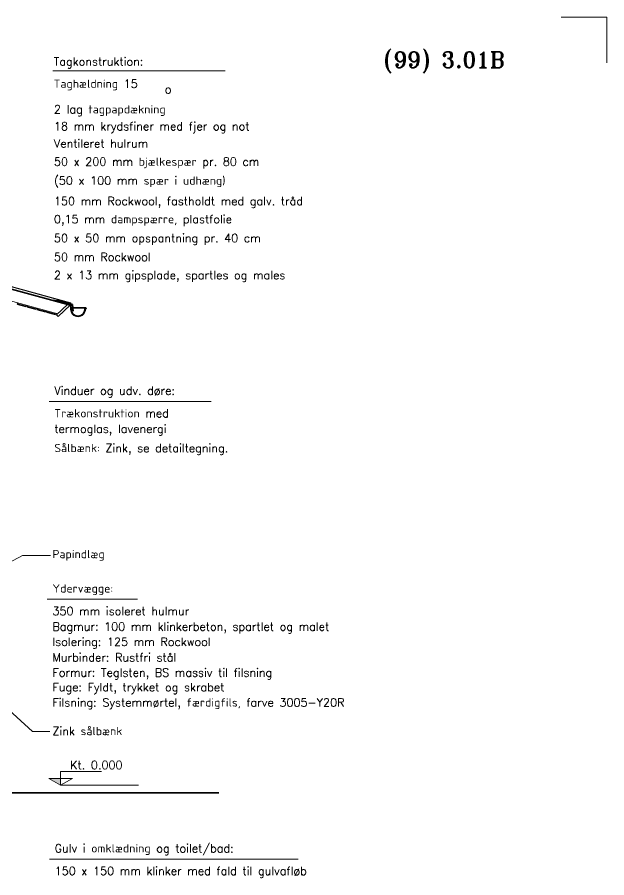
# Model space of a CAD drawing. Header units: millimetres. Extents: x -17350 to 3652, y -2474 to 12378.
# Drawn here: x -2814 to 3652, y 2941 to 12378 of the extents above; entities that cross this region are included whole.
import ezdxf

# ---------------------------------------------------------------- set-up
doc = ezdxf.new("R2010")
doc.units = ezdxf.units.MM
doc.layers.get('0').update_dxf_attribs({"lineweight": 9})
for name, color, linetype, lineweight in [('DIM', 7, 'Continuous', 9), ('HOVED', 40, 'Continuous', 9), ('KONTUR', 221, 'Continuous', 18), ('KOTE', 4, 'Continuous', 9), ('LOFT', 4, 'Continuous', 18), ('OVENLYS', 9, 'Continuous', 9), ('SNIT', 2, 'Continuous', 35), ('TAG', 1, 'Continuous', 35), ('TEKST', 4, 'Continuous', 9)]:
    doc.layers.add(name, color=color, linetype=linetype, lineweight=lineweight)
doc.styles.add('ISO', font='romant.shx')
doc.styles.add('ROMANT', font='romant.shx')

# ---------------------------------------------------------------- blocks, each defined once
blk = doc.blocks.new('_SNITT1')
for p, q in [((0, 0), (15, 0)), ((0, -5), (0, 0)), ((-4.33, -2.5), (4.33, -2.5)), ((-4.33, -2.5), (0, -5)), ((0, -5), (4.33, -2.5))]:
    blk.add_line(p, q)
for points in [[(-4.33, -2.5), (0, -5), (0, -2.5)], [(-4.33, -2.5), (0, -5), (-4.33, -2.5)]]:
    blk.add_solid(points)
blk = doc.blocks.new('_30X42')
at = {"color": 1}
for p, q in [((410, 297), (420, 297)), ((420, 297), (420, 287))]:
    blk.add_line(p, q, dxfattribs=at)

msp = doc.modelspace()

# ---------------------------------------------------------------- linework, layer by layer
at = {"layer": 'DIM'}
msp.add_line((-2338.8, 3955.3), (-1483.3, 3955.3), dxfattribs=at)
at = {"layer": 'KONTUR'}
for p, q in [((-2226.7, 9246.9), (-6229.4, 10338.5)), ((-2227.8, 9243.1), (-6229.4, 10334.4)), ((-2232.8, 9224.8), (-6229.4, 10314.7)), ((-2369, 9126), (-3010.2, 9300.9)), ((-2231.1, 9228.5), (-2412.9, 9280.1)), ((-2234.4, 9218.9), (-2226.7, 9246.9)), ((-2228.8, 9219.1), (-2228.8, 9174.4)), ((-2223.8, 9219.1), (-2223.8, 9174.4)), ((-2065.1, 9190.4), (-2214.8, 9190.4)), ((-2069.8, 9174.4), (-2064.8, 9174.4)), ((-2069.8, 9174.4), (-2064.8, 9174.4))]:
    msp.add_line(p, q, dxfattribs=at)
for centre, radius, start, end in [((-2234.3, 9218.4), 10.5, 3.9235, 70.94868), ((-2234.3, 9218.4), 10.5, 3.9235, 70.94868), ((-2146.8, 9174.4), 82, 180, 359.97298), ((-2146.8, 9174.4), 77, 180, 359.97298)]:
    msp.add_arc(centre, radius, start, end, dxfattribs=at)
at = {"layer": 'LOFT'}
msp.add_line((-2198.9, 9153), (-2208, 9168.9), dxfattribs=at)
for centre, radius, start, end in [((-2234.8, 9219.1), 6, 0, 70.0766), ((-2234.8, 9219.1), 6, 0, 70.0766), ((-2146.8, 9174.4), 82, 180, 359.97298), ((-2146.8, 9174.4), 77, 180, 359.97298)]:
    msp.add_arc(centre, radius, start, end, dxfattribs=at)
at = {"layer": 'OVENLYS'}
msp.add_line((-2221.8, 9183.4), (-2221.8, 9174.4), dxfattribs=at)
msp.add_line((-2221.8, 9183.4), (-2221.8, 9174.4), dxfattribs=at)
msp.add_arc((-2146.8, 9174.4), 75, 180, 0.02774, dxfattribs=at)
at = {"layer": 'SNIT'}
for p, q in [((-2381.1, 9275.4), (-2208.4, 9226.4)), ((-2065.1, 9190.4), (-2214.8, 9190.4)), ((-2208.4, 9226.4), (-2198.9, 9153)), ((-2208.2, 9224.6), (-2198.9, 9153)), ((-2198.9, 9153), (-2208, 9168.9)), ((-2071.8, 9174.4), (-2071.8, 9183.4)), ((-2071.8, 9174.4), (-2071.8, 9183.4)), ((-2954.3, 3872.9), (-601.1, 3872.9))]:
    msp.add_line(p, q, dxfattribs=at)
for centre, radius, start, end in [((-2214.8, 9183.4), 7, 248.80463, 180), ((-2214.8, 9183.4), 7, 248.80463, 180), ((-2146.8, 9174.4), 75, 180, 0.02774), ((-2064.8, 9183.4), 7, 238.3783, 180), ((-2064.8, 9183.4), 7, 238.3783, 180)]:
    msp.add_arc(centre, radius, start, end, dxfattribs=at)
at = {"layer": 'TAG'}
for p, q in [((-2234.4, 9218.9), (-6229.4, 10308.4)), ((-2806.3, 9245.3), (-2810.2, 9230.8)), ((-2713.8, 9204.5), (-2810.2, 9230.8)), ((-2709.8, 9219), (-2713.8, 9204.5)), ((-2699, 9216), (-2702.9, 9201.5)), ((-2606.4, 9175.2), (-2702.9, 9201.5)), ((-2602.5, 9189.7), (-2606.4, 9175.2)), ((-2591.6, 9186.7), (-2595.6, 9172.3)), ((-2499.1, 9146), (-2595.6, 9172.3)), ((-2495.2, 9160.4), (-2499.1, 9146)), ((-2484.3, 9157.5), (-2488.3, 9143)), ((-2261.5, 9226.3), (-2381.8, 9114)), ((-2233.4, 9218.3), (-2364.8, 9095.7)), ((-2391.8, 9116.7), (-2488.3, 9143)), ((-2387.8, 9131.2), (-2391.8, 9116.7)), ((-2364.8, 9095.7), (-2381.8, 9114))]:
    msp.add_line(p, q, dxfattribs=at)
at = {"layer": 'TEKST'}
for p, q in [((-2421.4, 11791.2), (-533.7, 11791.2)), ((-2463.1, 8164), (-686, 8164)), ((-2753.9, 6475.8), (-3092.4, 6294.7)), ((-2449.4, 6475.8), (-2753.9, 6475.8)), ((-2483.7, 5995), (-1496.3, 5995)), ((-2647.5, 4545.5), (-2988.4, 4860.1)), ((-2455.4, 4545.5), (-2647.5, 4545.5)), ((-2459.4, 3145.2), (266.1, 3145.2))]:
    msp.add_line(p, q, dxfattribs=at)

# ---------------------------------------------------------------- block references
at = {"layer": 'KOTE', "xscale": 30, "yscale": 30, "zscale": 30}
msp.add_blockref('_SNITT1', (-2338.8, 4105.3), dxfattribs=at)
at = {"layer": 'TEKST', "xscale": 50, "yscale": 50, "zscale": 50}
msp.add_blockref('_30X42', (-17348.4, -2472.2), dxfattribs=at)

# ---------------------------------------------------------------- texts
at = {"layer": 'HOVED', "style": 'ROMANT'}
msp.add_text('(99) 3.01B', height=175, dxfattribs=at).set_placement((1207, 11823.5))
at = {"layer": 'TEKST'}
for s, style, p in [('Tagkonstruktion:', 'ISO', (-2413.8, 11846.7)), ('Taghældning 15', 'ISO', (-2413.8, 11603.5)), ('o', 'ISO', (-1194.6, 11542.3)), ('2 lag tagpapdækning', 'ROMANT', (-2410.9, 11322.9)), ('18 mm krydsfiner med fjer og not', 'ROMANT', (-2410.9, 11137.1)), ('Ventileret hulrum', 'ROMANT', (-2410.9, 10947.4)), ('50 x 200 mm bjælkespær pr. 80 cm', 'ROMANT', (-2410.9, 10748.9)), ('(50 x 100 mm spær i udhæng)', 'ROMANT', (-2410.9, 10541.6)), ('150 mm Rockwool, fastholdt med galv. tråd', 'ROMANT', (-2410.9, 10316.7)), ('0,15 mm dampspærre, plastfolie', 'ROMANT', (-2410.9, 10118.2)), ('50 x 50 mm opspantning pr. 40 cm', 'ROMANT', (-2410.9, 9910.9)), ('50 mm Rockwool', 'ROMANT', (-2410.9, 9703.6)), ('2 x 13 mm gipsplade, spartles og males', 'ROMANT', (-2410.9, 9505.1)), ('Vinduer og udv. døre:', 'ROMANT', (-2406.7, 8237.6)), ('Trækonstruktion med ', 'ROMANT', (-2406.7, 7989.7)), ('termoglas, lavenergi', 'ROMANT', (-2406.7, 7819.4)), ('Sålbænk: Zink, se detailtegning.', 'ROMANT', (-2406.7, 7608.4)), ('Papindlæg', 'ROMANT', (-2427.4, 6445.6)), ('Ydervægge:', 'ROMANT', (-2427.4, 6068.6)), ('350 mm isoleret hulmur', 'ROMANT', (-2427.4, 5820.7)), ('Bagmur: 100 mm klinkerbeton, spartlet og malet', 'ROMANT', (-2427.4, 5650.4)), ('Isolering: 125 mm Rockwool', 'ROMANT', (-2427.4, 5483.6)), ('Murbinder: Rustfri stål', 'ROMANT', (-2427.4, 5312.6)), ('Formur: Teglsten, BS massiv til filsning', 'ROMANT', (-2427.4, 5145.9)), ('Fuge: Fyldt, trykket og skrabet', 'ROMANT', (-2427.4, 4985.6)), ('Filsning: Systemmørtel, færdigfils, farve 3005-Y20R', 'ROMANT', (-2427.4, 4818.4)), ('Zink sålbænk', 'ROMANT', (-2427.4, 4504.5)), ('Kt. 0.000', 'ROMANT', (-2233.2, 4132.2)), ('Gulv i omklædning og toilet/bad:', 'ROMANT', (-2403.1, 3218.7)), ('150 x 150 mm klinker med fald til gulvafløb', 'ROMANT', (-2403.1, 2970.8))]:
    msp.add_text(s, height=90, dxfattribs=dict(at, style=style)).set_placement(p)

doc.saveas('drawing.dxf')
